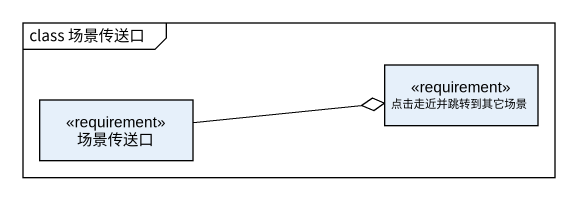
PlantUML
@startuml
mainframe class 场景传送口
hide circle
hide empty members
class 点击走近并跳转到其它场景 <<requirement>>
class 场景传送口 <<requirement>>
场景传送口 -right-o 点击走近并跳转到其它场景
@enduml
